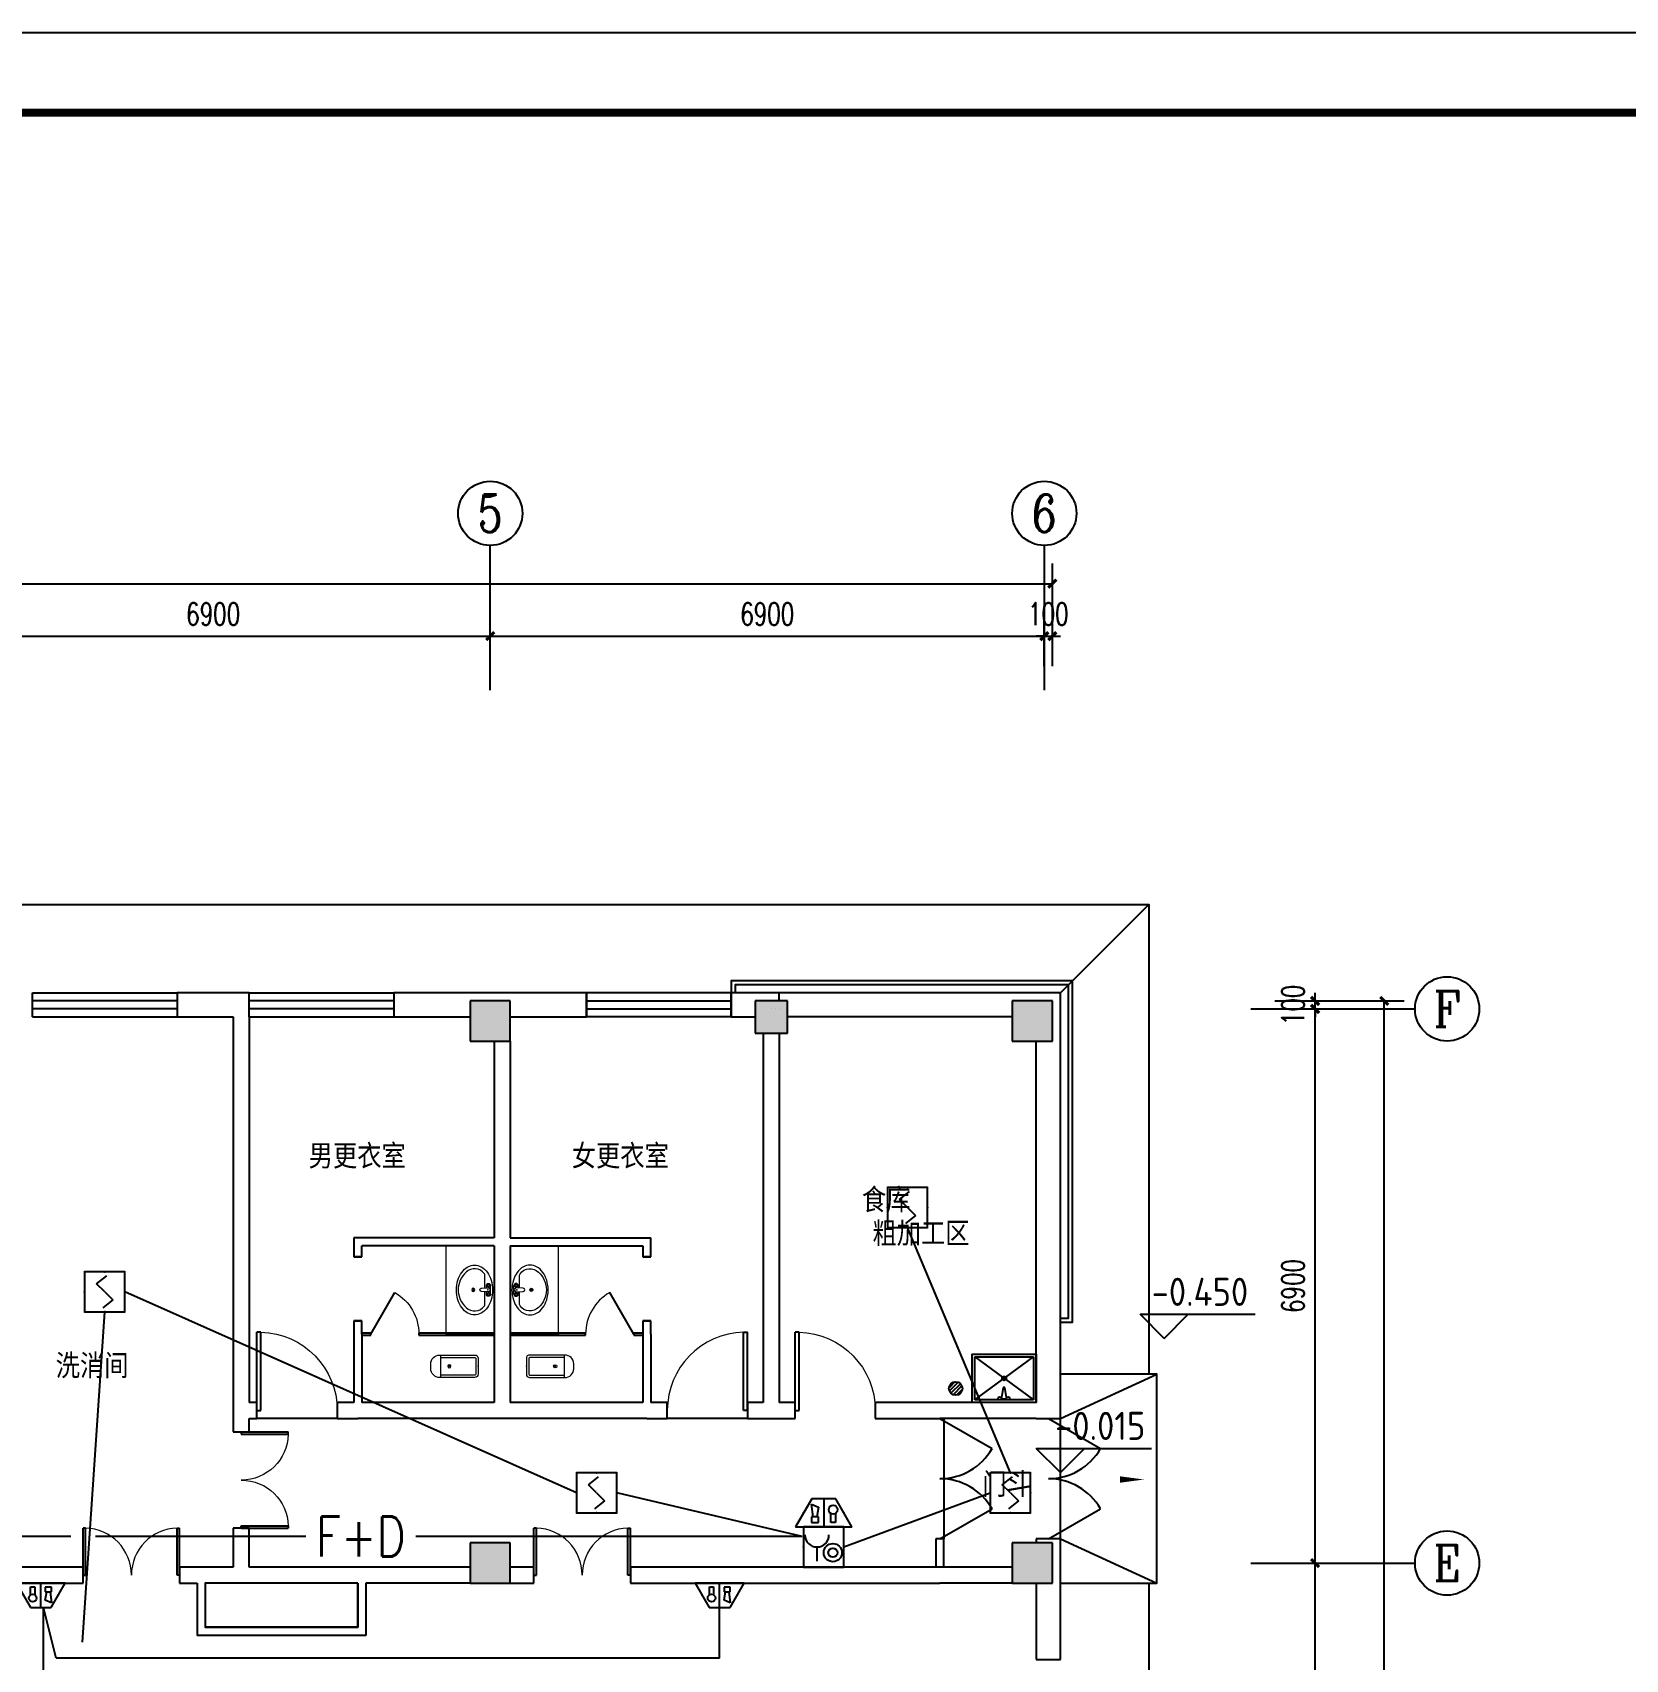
# Model space of a CAD drawing. Extents: x 2350667 to 3185789, y 309667 to 706270.
# Drawn here: x 2491272 to 2511109, y 478256 to 498514 of the extents above; entities that cross this region are included whole.
import ezdxf
from ezdxf.enums import TextEntityAlignment as Align

# ---------------------------------------------------------------- set-up
doc = ezdxf.new("R2010")
doc.units = 0
doc.header["$LTSCALE"] = 1000
doc.linetypes.add('DASH', pattern=[0.35, 0.25, -0.1])
for name, color, linetype in [('0-底图', 7, 'Continuous'), ('A-ANNO-DIMS', 3, 'Continuous'), ('A-ANNO-IDEN', 3, 'Continuous'), ('A-ANNO-IDEN-LEVL', 3, 'Continuous'), ('A-ANNO-TXT', 7, 'Continuous'), ('AXIS', 3, 'Continuous'), ('AXIS_TEXT', 7, 'Continuous'), ('BTTK', 7, 'Continuous'), ('COLUMN', 255, 'Continuous'), ('DIM-消防', 3, 'Continuous'), ('DOOR_FIRE', 4, 'Continuous'), ('E2-楼梯、坡道', 52, 'Continuous'), ('EQUIP-消防', 3, 'Continuous'), ('LATRINE', 8, 'Continuous'), ('P-FLDR', 7, 'Continuous'), ('PUB_DIM', 3, 'Continuous'), ('PUB_HATCH', 8, 'Continuous'), ('PUB_TEXT', 7, 'Continuous'), ('PUB_TITLE', 4, 'Continuous'), ('WALL', 2, 'Continuous'), ('WALL-MOVE', 6, 'Continuous'), ('WINDOW', 4, 'Continuous'), ('WIRE-消防', 1, 'Continuous'), ('洁具', 213, 'Continuous')]:
    doc.layers.add(name, color=color, linetype=linetype)
doc.layers.add('LVTRY', color=8, linetype='Continuous', lineweight=9)
doc.styles.add('_TCH_AXIS', font='COMPLEX', dxfattribs={"bigfont": 'GBCBIG'})
doc.styles.add('_TEL_DIM', font='SIMPLEX', dxfattribs={"width": 0.8, "height": 3.5, "bigfont": 'HZTXT'})
doc.styles.add('A_DIM_T3', font='SIMPLEX', dxfattribs={"width": 0.7, "bigfont": 'HZ'})
doc.styles.add('COMPLEX', font='COMPLEX')
doc.styles.add('HZ(TK)', font='geniso.shx', dxfattribs={"width": 0.9, "bigfont": 'hztxt.shx'})
doc.styles.get("Standard").update_dxf_attribs({"font": 'geniso.shx', "bigfont": 'hztxt.shx'})
doc.dimstyles.new('_TCH_ARCH&&100', dxfattribs={"dimtxt": 280, "dimasz": 100, "dimexe": 250, "dimexo": 300, "dimgap": 135, "dimtad": 1, "dimdec": 0, "dimzin": 0, "dimdsep": 46, "dimtxsty": 'A_DIM_T3', "dimblk": 'ARCHTICK', "dimcen": 0.09, "dimclrt": 7, "dimazin": 2, "dimtfac": 1, "dimtdec": 0, "dimtix": 1, "dimtmove": 2, "dimatfit": 3, "dimfxl": 150, "dimtolj": 1, "dimtzin": 0, "dimarcsym": 0})

# ---------------------------------------------------------------- blocks, each defined once
blk = doc.blocks.new('vhtemplate_2020年新竖式图框_A1')
at = {"layer": 'PUB_TITLE', "color": 7}
blk.add_lwpolyline([(0, 594), (841, 594), (841, 0), (0, 0)], close=True, dxfattribs=at)
at = {"layer": 'PUB_TITLE', "const_width": 1}
blk.add_lwpolyline([(25, 10), (831, 10), (831, 584), (25, 584)], close=True, dxfattribs=at)
at = {"layer": 'BTTK', "color": 4, "style": 'HZ(TK)', "width": 0.9}
for tag, p in [('合作单位', (796, 511.5)), ('建设单位', (796, 209.5)), ('工程名称', (796, 176.5)), ('子项名称', (806, 160)), ('图纸名称', (796, 141))]:
    blk.add_attdef(tag, text='', height=3.5, dxfattribs=at).set_placement(p, align=Align.MIDDLE_CENTER)
for tag, p in [('注册证书号', (808.5, 309.01)), ('注册印章号', (808.5, 301.01)), ('设计号', (806, 193)), ('图别', (789.75, 34)), ('图号', (822.25, 34)), ('版本号', (789.75, 26)), ('日期', (822.25, 26))]:
    blk.add_attdef(tag, text='', height=3.5, dxfattribs=at).set_placement(p, align=Align.MIDDLE)
blk = doc.blocks.new('$Equip$00002649')
for p, q in [((-0.5, 0.5), (-0.5, -0.5)), ((0.5, 0.5), (-0.5, 0.5)), ((0.5, -0.5), (0.5, 0.5)), ((-0.2, 0.2), (0.05, 0.4)), ((0, 0), (-0.2, 0.2)), ((0, 0), (0.2, -0.2)), ((0.2, -0.2), (-0.05, -0.4)), ((-0.5, -0.5), (0.5, -0.5))]:
    blk.add_line(p, q)
at = {"const_width": 0.04}
blk.add_lwpolyline([(-0.5, 0.5), (0.5, 0.5), (0.5, -0.5), (-0.5, -0.5), (-0.5, 0.5), (0.5, 0.5)], dxfattribs=at)
for p in [(0, 0.5), (-0.5, 0), (0.5, 0), (0, -0.5)]:
    blk.add_point(p)
at = {"color": 7, "flags": 1}
for tag, height, p in [('A', 0.00002, (0, 0)), ('B', 0.4, (0.762, -0.208))]:
    blk.add_attdef(tag, text='', height=height, dxfattribs=at).set_placement(p, align=Align.MIDDLE_CENTER)
blk = doc.blocks.new('$equip$00002655')
for p, q in [((-0.5, 1), (-0.5, 0)), ((0.5, 1), (-0.5, 1)), ((0.5, 0), (0.5, 1)), ((-0.169, 0.5), (-0.169, 0.15)), ((-0.5, 0), (0.5, 0))]:
    blk.add_line(p, q)
at = {"const_width": 0.02}
blk.add_lwpolyline([(-0.5, 1), (0.5, 1), (0.5, 0), (-0.5, 0), (-0.5, 1), (0.5, 1)], dxfattribs=at)
for radius in [0.226, 0.113]:
    blk.add_circle((0.227, 0.36), radius)
blk.add_arc((-0.169, 0.8), 0.3, 180, 0)
for p in [(0, 1), (-0.5, 0.5), (0.5, 0.5), (0, 0)]:
    blk.add_point(p)
at = {"color": 7, "flags": 1}
for tag, height, p in [('B', 0.4, (0.762, 0.292)), ('A', 0.00002, (0, 0))]:
    blk.add_attdef(tag, text='', height=height, dxfattribs=at).set_placement(p, align=Align.MIDDLE_CENTER)
blk = doc.blocks.new('$equip$00002679')
for p, q in [((-0.3, 0.699), (-0.703, 0)), ((-0.264, 0.249), (-0.304, 0.569)), ((-0.304, 0.569), (-0.128, 0.489)), ((0.3, 0.699), (-0.3, 0.699)), ((0.3, 0.699), (-0.3, 0.699)), ((-0.128, 0.489), (-0.168, 0.249)), ((0, 0.699), (0, 0)), ((0.703, 0), (0.3, 0.699)), ((-0.703, 0), (0.703, 0)), ((-0.304, 0.249), (-0.304, 0.113)), ((-0.128, 0.249), (-0.304, 0.249)), ((-0.304, 0.113), (-0.128, 0.113)), ((-0.128, 0.113), (-0.128, 0.249)), ((0.174, 0.11), (0.174, 0.338)), ((0.294, 0.11), (0.174, 0.11)), ((0.294, 0.338), (0.294, 0.11))]:
    blk.add_line(p, q)
at = {"const_width": 0.02}
for points in [[(-0.299, 0.699), (0.301, 0.699), (0.703, 0), (-0.702, 0), (-0.299, 0.699), (0.301, 0.699)], [(-0.3, 0.699), (0.3, 0.699), (0.703, 0), (-0.703, 0), (-0.3, 0.699), (0.3, 0.699)]]:
    blk.add_lwpolyline(points, dxfattribs=at)
blk.add_circle((0.234, 0.43), 0.111)
for p in [(0, 0.699), (-0.501, 0.349), (0, 0), (0.502, 0.349)]:
    blk.add_point(p)
at = {"color": 7, "flags": 1}
for tag, height, p in [('B', 0.4, (0.961, 0.299)), ('A', 0.00002, (0, 0))]:
    blk.add_attdef(tag, text='', height=height, dxfattribs=at).set_placement(p, align=Align.MIDDLE_CENTER)
blk = doc.blocks.new('_ArchTick')
at = {"color": 0, "linetype": 'ByBlock', "const_width": 0.4}
blk.add_lwpolyline([(-0.5, -0.5), (0.5, 0.5)], dxfattribs=at)
blk = doc.blocks.new('*D753')
at = {"layer": 'A-ANNO-DIMS', "color": 0, "lineweight": -2, "transparency": 16777216}
for p, q in [((2165644, 14067), (2165644, 14690)), ((2172544, 14067), (2172544, 14690)), ((2165644, 14440), (2172544, 14440))]:
    blk.add_line(p, q, dxfattribs=at)
at = {"layer": 'Defpoints', "color": 0, "transparency": 16777216}
for p in [(2172544, 14440), (2165644, 13767), (2172544, 13767)]:
    blk.add_point(p, dxfattribs=at)
at = {"layer": 'A-ANNO-DIMS', "color": 0, "lineweight": -2, "transparency": 16777216, "xscale": 100, "yscale": 100, "zscale": 100, "rotation": 180}
blk.add_blockref('_ArchTick', (2165644, 14440), dxfattribs=at)
at = {"layer": 'A-ANNO-DIMS', "color": 0, "lineweight": -2, "transparency": 16777216, "xscale": 100, "yscale": 100, "zscale": 100}
blk.add_blockref('_ArchTick', (2172544, 14440), dxfattribs=at)
at = {"layer": 'A-ANNO-DIMS', "color": 7, "transparency": 16777216, "insert": (2169094, 14715), "char_height": 280, "attachment_point": 5, "style": 'A_DIM_T3'}
blk.add_mtext('\\A1;6900', dxfattribs=at)
blk = doc.blocks.new('*D754')
at = {"layer": 'A-ANNO-DIMS', "color": 0, "lineweight": -2, "transparency": 16777216}
for p, q in [((2172544, 14067), (2172544, 14690)), ((2179444, 14067), (2179444, 14690)), ((2172544, 14440), (2179444, 14440))]:
    blk.add_line(p, q, dxfattribs=at)
at = {"layer": 'Defpoints', "color": 0, "transparency": 16777216}
for p in [(2179444, 14440), (2172544, 13767), (2179444, 13767)]:
    blk.add_point(p, dxfattribs=at)
at = {"layer": 'A-ANNO-DIMS', "color": 0, "lineweight": -2, "transparency": 16777216, "xscale": 100, "yscale": 100, "zscale": 100, "rotation": 180}
blk.add_blockref('_ArchTick', (2172544, 14440), dxfattribs=at)
at = {"layer": 'A-ANNO-DIMS', "color": 0, "lineweight": -2, "transparency": 16777216, "xscale": 100, "yscale": 100, "zscale": 100}
blk.add_blockref('_ArchTick', (2179444, 14440), dxfattribs=at)
at = {"layer": 'A-ANNO-DIMS', "color": 7, "transparency": 16777216, "insert": (2175994, 14715), "char_height": 280, "attachment_point": 5, "style": 'A_DIM_T3'}
blk.add_mtext('\\A1;6900', dxfattribs=at)
blk = doc.blocks.new('*D755')
at = {"layer": 'A-ANNO-DIMS', "color": 0, "lineweight": -2, "transparency": 16777216}
for p, q in [((2179444, 14067), (2179444, 14690)), ((2179544, 14067), (2179544, 14690)), ((2179444, 14440), (2179344, 14440)), ((2179444, 14440), (2179544, 14440)), ((2179544, 14440), (2179644, 14440))]:
    blk.add_line(p, q, dxfattribs=at)
at = {"layer": 'Defpoints', "color": 0, "transparency": 16777216}
for p in [(2179544, 14440), (2179444, 13767), (2179544, 13767)]:
    blk.add_point(p, dxfattribs=at)
at = {"layer": 'A-ANNO-DIMS', "color": 0, "lineweight": -2, "transparency": 16777216, "xscale": 100, "yscale": 100, "zscale": 100}
blk.add_blockref('_ArchTick', (2179444, 14440), dxfattribs=at)
at = {"layer": 'A-ANNO-DIMS', "color": 0, "lineweight": -2, "transparency": 16777216, "xscale": 100, "yscale": 100, "zscale": 100, "rotation": 180}
blk.add_blockref('_ArchTick', (2179544, 14440), dxfattribs=at)
at = {"layer": 'A-ANNO-DIMS', "color": 7, "transparency": 16777216, "insert": (2179494, 14715), "char_height": 280, "attachment_point": 5, "style": 'A_DIM_T3'}
blk.add_mtext('\\A1;100', dxfattribs=at)
blk = doc.blocks.new('*D760')
at = {"layer": 'A-ANNO-DIMS', "color": 0, "lineweight": -2, "transparency": 16777216}
for p, q in [((2182316, 2898), (2183066, 2898)), ((2182816, -4002), (2182816, 2898)), ((2182316, -4002), (2183066, -4002))]:
    blk.add_line(p, q, dxfattribs=at)
at = {"layer": 'Defpoints', "color": 0, "transparency": 16777216}
for p in [(2182016, 2898), (2182816, 2898), (2182016, -4002)]:
    blk.add_point(p, dxfattribs=at)
at = {"layer": 'A-ANNO-DIMS', "color": 0, "lineweight": -2, "transparency": 16777216, "xscale": 100, "yscale": 100, "zscale": 100}
for p, rotation in [((2182816, 2898), 90), ((2182816, -4002), 270)]:
    blk.add_blockref('_ArchTick', p, dxfattribs=dict(at, rotation=rotation))
at = {"layer": 'A-ANNO-DIMS', "color": 7, "transparency": 16777216, "insert": (2182541, -552), "char_height": 280, "attachment_point": 5, "rotation": 90, "style": 'A_DIM_T3'}
blk.add_mtext('\\A1;6900', dxfattribs=at)
blk = doc.blocks.new('*D761')
at = {"layer": 'A-ANNO-DIMS', "color": 0, "lineweight": -2, "transparency": 16777216}
for p, q in [((2182316, 9798), (2183066, 9798)), ((2182816, 2898), (2182816, 9798)), ((2182316, 2898), (2183066, 2898))]:
    blk.add_line(p, q, dxfattribs=at)
at = {"layer": 'Defpoints', "color": 0, "transparency": 16777216}
for p in [(2182016, 9798), (2182816, 9798), (2182016, 2898)]:
    blk.add_point(p, dxfattribs=at)
at = {"layer": 'A-ANNO-DIMS', "color": 0, "lineweight": -2, "transparency": 16777216, "xscale": 100, "yscale": 100, "zscale": 100}
for p, rotation in [((2182816, 9798), 90), ((2182816, 2898), 270)]:
    blk.add_blockref('_ArchTick', p, dxfattribs=dict(at, rotation=rotation))
at = {"layer": 'A-ANNO-DIMS', "color": 7, "transparency": 16777216, "insert": (2182541, 6348), "char_height": 280, "attachment_point": 5, "rotation": 90, "style": 'A_DIM_T3'}
blk.add_mtext('\\A1;6900', dxfattribs=at)
blk = doc.blocks.new('*D762')
at = {"layer": 'A-ANNO-DIMS', "color": 0, "lineweight": -2, "transparency": 16777216}
for p, q in [((2182816, 9898), (2182816, 9998)), ((2182316, 9898), (2183066, 9898)), ((2182316, 9798), (2183066, 9798)), ((2182816, 9798), (2182816, 9898)), ((2182816, 9798), (2182816, 9698))]:
    blk.add_line(p, q, dxfattribs=at)
at = {"layer": 'Defpoints', "color": 0, "transparency": 16777216}
for p in [(2182016, 9898), (2182016, 9798), (2182816, 9898)]:
    blk.add_point(p, dxfattribs=at)
at = {"layer": 'A-ANNO-DIMS', "color": 0, "lineweight": -2, "transparency": 16777216, "xscale": 100, "yscale": 100, "zscale": 100}
for p, rotation in [((2182816, 9898), 270), ((2182816, 9798), 90)]:
    blk.add_blockref('_ArchTick', p, dxfattribs=dict(at, rotation=rotation))
at = {"layer": 'A-ANNO-DIMS', "color": 7, "transparency": 16777216, "insert": (2182541, 9848), "char_height": 280, "attachment_point": 5, "rotation": 90, "style": 'A_DIM_T3'}
blk.add_mtext('\\A1;100', dxfattribs=at)
blk = doc.blocks.new('*D763')
at = {"layer": 'Defpoints', "color": 0, "transparency": 16777216}
for p in [(2182016, 9898), (2183677, 9898), (2182016, -25102)]:
    blk.add_point(p, dxfattribs=at)
at = {"layer": 'PUB_DIM', "color": 0, "lineweight": -2, "transparency": 16777216}
for p, q in [((2182316, 9898), (2183927, 9898)), ((2183677, -25102), (2183677, 9898)), ((2182316, -25102), (2183927, -25102))]:
    blk.add_line(p, q, dxfattribs=at)
at = {"layer": 'PUB_DIM', "color": 0, "lineweight": -2, "transparency": 16777216, "xscale": 100, "yscale": 100, "zscale": 100}
for p, rotation in [((2183677, 9898), 90), ((2183677, -25102), 270)]:
    blk.add_blockref('_ArchTick', p, dxfattribs=dict(at, rotation=rotation))
at = {"layer": 'PUB_DIM', "color": 7, "transparency": 16777216, "insert": (2183402, -7602), "char_height": 280, "attachment_point": 5, "rotation": 90, "style": 'A_DIM_T3'}
blk.add_mtext('\\A1;35000', dxfattribs=at)
blk = doc.blocks.new('*D765')
at = {"layer": 'Defpoints', "color": 0, "transparency": 16777216}
for p in [(2179544, 15093), (2142744, 13767), (2179544, 13767)]:
    blk.add_point(p, dxfattribs=at)
at = {"layer": 'PUB_DIM', "color": 0, "lineweight": -2, "transparency": 16777216}
for p, q in [((2142744, 14067), (2142744, 15343)), ((2179544, 14067), (2179544, 15343)), ((2142744, 15093), (2179544, 15093))]:
    blk.add_line(p, q, dxfattribs=at)
at = {"layer": 'PUB_DIM', "color": 0, "lineweight": -2, "transparency": 16777216, "xscale": 100, "yscale": 100, "zscale": 100, "rotation": 180}
blk.add_blockref('_ArchTick', (2142744, 15093), dxfattribs=at)
at = {"layer": 'PUB_DIM', "color": 0, "lineweight": -2, "transparency": 16777216, "xscale": 100, "yscale": 100, "zscale": 100}
blk.add_blockref('_ArchTick', (2179544, 15093), dxfattribs=at)
at = {"layer": 'PUB_DIM', "color": 7, "transparency": 16777216, "insert": (2161144, 15368), "char_height": 280, "attachment_point": 5, "style": 'A_DIM_T3'}
blk.add_mtext('\\A1;36800', dxfattribs=at)
blk = doc.blocks.new('$DorLib2D$00000231')
at = {"color": 0}
for p, q in [((-0.5, 0), (-0.25, 0.433)), ((0.5, 0), (0.25, 0.433))]:
    blk.add_line(p, q, dxfattribs=at)
for centre, start, end in [((-0.5, 0), 0, 60), ((0.5, 0), 120, 180)]:
    blk.add_arc(centre, 0.5, start, end, dxfattribs=at)
blk = doc.blocks.new('$DorLib2D$00000001')
for p, q in [((0.45, 0.975), (0.5, 0.975)), ((0.45, 0), (0.45, 0.975)), ((0.5, 0), (0.5, 0.975)), ((0.5, 0), (0.45, 0))]:
    blk.add_line(p, q)
at = {"lineweight": 13}
blk.add_arc((0.475, 0), 0.975, 91.4693, 180, dxfattribs=at)
blk = doc.blocks.new('$DorLib2D$00000002')
for p, q in [((-0.5, 0), (-0.5, 0.4875)), ((-0.475, 0.4875), (-0.5, 0.4875)), ((-0.475, 0), (-0.475, 0.4875)), ((0.475, 0), (0.475, 0.4875)), ((0.475, 0.4875), (0.5, 0.4875)), ((0.5, 0), (0.5, 0.4875)), ((-0.5, 0), (-0.475, 0)), ((0.5, 0), (0.475, 0))]:
    blk.add_line(p, q)
at = {"lineweight": 13}
for centre, start, end in [((-0.4875, 0), 0, 88.53072), ((0.4875, 0), 91.46928, 180)]:
    blk.add_arc(centre, 0.4875, start, end, dxfattribs=at)
blk = doc.blocks.new('$lvtry$00000196')
at = {"color": 0}
for points in [[(219, -385, 0.106486), (289, -308, 0.130324), (310, -225, 0.130324), (289, -143, 0.106486), (219, -66, 0.084172), (123, -18, 0.073176), (0, 0, 0.073176), (-123, -18, 0.084172), (-219, -66, 0.106486), (-289, -143, 0.130324), (-310, -225, 0.130324), (-289, -308, 0.106486), (-219, -385, 0.084172), (-123, -433, 0.073176), (0, -451, 0.073176), (123, -433, 0.084172)], [(-22, -44), (-17, -142, 1), (21, -142), (26, -44, 0.493794)]]:
    blk.add_lwpolyline(points, format="xyb", close=True, dxfattribs=at)
for points in [[(-218, -329, -0.467303), (-199, -103, -0.154885), (-179, -96), (-17, -96, -0.154885)], [(21, -96), (183, -96, -0.154885), (203, -103, -0.467303), (222, -329, -0.210278), (2, -430, -0.210278), (-218, -329, -0.467303)]]:
    blk.add_lwpolyline(points, format="xyb", dxfattribs=at)
for points in [[(-52, -25), (56, -25)], [(-52, -78), (-20, -78)], [(24, -78), (56, -78)]]:
    blk.add_lwpolyline(points, dxfattribs=at)
for centre, radius in [((-52, -52), 19.4), ((-52, -52), 12.6), ((56, -52), 19.4), ((56, -52), 12.6), ((2, -241), 19.7), ((2, -241), 14.7)]:
    blk.add_circle(centre, radius, dxfattribs=at)
for centre, start, end in [((-52, -52), 90, 270), ((56, -52), 270, 90)]:
    blk.add_arc(centre, 26.5, start, end, dxfattribs=at)
for p in [(2, -62), (2, -241)]:
    blk.add_point(p, dxfattribs=at)
blk = doc.blocks.new('$TCHSYS$APDOOR2D')
blk.add_line((0.5, 0), (0, 0.866))
at = {"lineweight": 13}
blk.add_arc((0.5, 0), 1, 120, 180, dxfattribs=at)
blk = doc.blocks.new('$lvtry$00000201')
at = {"color": 0}
for p, q in [((100, -30, 0), (-100, -30, 0)), ((110, -470, 0), (110, -40, 0)), ((140, -470, 0), (-140, -470, 0))]:
    blk.add_line(p, q, dxfattribs=at)
at = {"color": 0, "elevation": 0}
blk.add_lwpolyline([(140, -40, 0.414214), (100, 0), (-100, 0, 0.414214), (-140, -40), (-140, -480, 0.414214), (-30, -590), (30, -590, 0.414214), (140, -480)], format="xyb", close=True, dxfattribs=at)
blk.add_lwpolyline([(-110, -40), (-110, -470)], dxfattribs=at)
at = {"color": 0}
blk.add_circle((0, -359, 0), 20, dxfattribs=at)
for centre, start, end in [((-100, -40, 0), 90, 180), ((100, -40, 0), 0, 90)]:
    blk.add_arc(centre, 10, start, end, dxfattribs=at)
for p in [(0, 0, 0), (0, -359, 0)]:
    blk.add_point(p, dxfattribs=at)
blk = doc.blocks.new('$WINLIB2D$00000001')
at = {"color": 0}
for points in [[(-0.5, 0.5), (-0.5, -0.5)], [(-0.5, 0.5), (0.5, 0.5)], [(0.5, -0.5), (0.5, 0.5)], [(0.5, 0.167), (-0.5, 0.167)], [(0.5, -0.167), (-0.5, -0.167)], [(-0.5, -0.5), (0.5, -0.5)]]:
    blk.add_lwpolyline(points, dxfattribs=at)
blk = doc.blocks.new('_AXISO')
blk.add_circle((0, 0), 0.5)
at = {"layer": 'AXIS_TEXT', "style": 'COMPLEX', "width": 1.041667}
blk.add_attdef('A', text='', height=0.56, dxfattribs=at).set_placement((-0.25, -0.28), (0.25, -0.28), align=Align.FIT)
blk = doc.blocks.new('$plan$00002809')
at = {"layer": '洁具'}
for p, q in [((33, -33), (380, -285)), ((33, -567), (33, -33)), ((33, -33), (767, -33)), ((420, -285), (767, -33)), ((767, -33), (767, -567)), ((33, -567), (380, -315)), ((383, -300), (417, -300)), ((400, -317), (400, -283)), ((420, -315), (767, -567)), ((767, -567), (33, -567))]:
    blk.add_line(p, q, dxfattribs=at)
blk.add_lwpolyline([(0, -600), (0, 0), (800, 0), (800, -600)], close=True, dxfattribs=at)
for radius in [25, 16.7]:
    blk.add_circle((400, -300), radius, dxfattribs=at)
blk = doc.blocks.new('$TwtSys$00000141')
for p, q in [((-94, 8), (-10, 92)), ((-94, 8), (-10, 92)), ((-87, -35), (35, 87)), ((-87, -35), (35, 87)), ((-66, -66), (66, 66)), ((-66, -66), (66, 66)), ((-32, -87), (88, 33)), ((-32, -87), (88, 33)), ((11, -92), (92, -11)), ((11, -92), (92, -11))]:
    blk.add_line(p, q)
blk.add_circle((0, 0), 94)
blk.add_circle((0, 0), 94)
blk = doc.blocks.new('cghch')
at = {"layer": 'PUB_HATCH'}
for points in [[(2172794.1, 9398), (2172794.1, 9898), (2172294.1, 9898), (2172294.1, 9398)], [(2176244.1, 9498), (2176244.1, 9898), (2175844.1, 9898), (2175844.1, 9498)], [(2179544.1, 9398), (2179544.1, 9898), (2179044.1, 9898), (2179044.1, 9398)], [(2172794.1, 2648), (2172794.1, 3148), (2172294.1, 3148), (2172294.1, 2648)], [(2179544.1, 2648), (2179544.1, 3148), (2179044.1, 3148), (2179044.1, 2648)]]:
    blk.add_hatch(color=256, dxfattribs=at).paths.add_polyline_path(points)
blk.add_line((2179644.1, 9998), (2180744.1, 11098))
for points in [[(2162457.1, 11098), (2180744.1, 11098), (2180744.1, 5248)], [(2179644.1, 5898.3), (2179794.1, 5898.3), (2179794.1, 10148), (2179644.1, 10148), (2175544.4, 10148), (2175544.4, 9998)], [(2179644.1, 5948.3), (2179744.1, 5948.3), (2179744.1, 10098), (2179644.1, 10098), (2175594.4, 10098), (2175594.4, 9998)], [(2179644.1, 4698), (2180844.1, 5248)], [(2179644.1, 3198), (2180844.1, 2648)], [(2180744.1, 2648), (2180744.1, -26302)]]:
    blk.add_lwpolyline(points)
blk.add_lwpolyline([(2170894.2, 2648), (2168994.1, 2648), (2168994.1, 2098), (2170894.2, 2098)], close=True)
at = {"layer": 'A-ANNO-IDEN'}
blk.add_lwpolyline([(2179930.5, 3938.4, 0, 0, 0), (2180685.5, 3938.4, 0, 80, 0), (2180385.5, 3938.4, 0, 0, 0)], format="xyseb", dxfattribs=at)
at = {"layer": 'A-ANNO-IDEN-LEVL'}
for p, q in [((2180936.7, 5695.4), (2180636.7, 5995.4)), ((2180636.7, 5995.4), (2182070.7, 5995.4)), ((2180936.7, 5695.4), (2181236.7, 5995.4)), ((2179644.1, 4026.1), (2179344.1, 4326.1)), ((2179344.1, 4326.1), (2180778, 4326.1)), ((2179644.1, 4026.1), (2179944.1, 4326.1))]:
    blk.add_line(p, q, dxfattribs=at)
at = {"layer": 'AXIS'}
for p, q in [((2172544.1, 13766.6), (2172544.1, 15568.6)), ((2179444.1, 13766.6), (2179444.1, 15568.6)), ((2182015.7, 9798), (2184060, 9798)), ((2182015.7, 2898), (2184060, 2898))]:
    blk.add_line(p, q, dxfattribs=at)
at = {"layer": 'COLUMN'}
for p, q in [((2172794.1, 9898), (2172294.1, 9898)), ((2172294.1, 9898), (2172294.1, 9398)), ((2172794.1, 9398), (2172794.1, 9898)), ((2176244.1, 9898), (2175844.1, 9898)), ((2175844.1, 9898), (2175844.1, 9498)), ((2176244.1, 9498), (2176244.1, 9898)), ((2179544.1, 9898), (2179044.1, 9898)), ((2179044.1, 9898), (2179044.1, 9398)), ((2179544.1, 9398), (2179544.1, 9898)), ((2172294.1, 9398), (2172794.1, 9398)), ((2175844.1, 9498), (2176244.1, 9498)), ((2179044.1, 9398), (2179544.1, 9398)), ((2172794.1, 3148), (2172294.1, 3148)), ((2172294.1, 3148), (2172294.1, 2648)), ((2172794.1, 2648), (2172794.1, 3148)), ((2179544.1, 3148), (2179044.1, 3148)), ((2179044.1, 3148), (2179044.1, 2648)), ((2179544.1, 2648), (2179544.1, 3148)), ((2172294.1, 2648), (2172794.1, 2648)), ((2179044.1, 2648), (2179544.1, 2648))]:
    blk.add_line(p, q, dxfattribs=at)
at = {"layer": 'E2-楼梯、坡道'}
blk.add_lwpolyline([(2179644.1, 2648), (2180844.1, 2648), (2180844.1, 5248), (2179644.1, 5248)], dxfattribs=at)
at = {"layer": 'LATRINE'}
for p, q in [((2171056.2, 5760.5), (2170944.1, 5760.5)), ((2170944.1, 5735.5), (2171056.2, 5735.5)), ((2171056.2, 5735.5), (2171056.2, 5760.5)), ((2172594.1, 5760.5), (2171656.2, 5760.5)), ((2171656.2, 5760.5), (2171656.2, 5735.5)), ((2171656.2, 5735.5), (2172594.1, 5735.5)), ((2172594.1, 5735.5), (2172594.1, 5760.5)), ((2173731.9, 5760.5), (2172794.1, 5760.5)), ((2172794.1, 5760.5), (2172794.1, 5735.5)), ((2172794.1, 5735.5), (2173731.9, 5735.5)), ((2173731.9, 5735.5), (2173731.9, 5760.5)), ((2174444.1, 5760.5), (2174331.9, 5760.5)), ((2174331.9, 5760.5), (2174331.9, 5735.5)), ((2174331.9, 5735.5), (2174444.1, 5735.5))]:
    blk.add_line(p, q, dxfattribs=at)
at = {"layer": 'LVTRY'}
for points in [[(2172594.1, 6848), (2172594.1, 5748), (2171994.1, 5748), (2171994.1, 6848)], [(2172794.1, 6848), (2172794.1, 5748), (2173394.1, 5748), (2173394.1, 6848)]]:
    blk.add_lwpolyline(points, close=True, dxfattribs=at)
at = {"layer": 'WALL'}
for p, q in [((2169444.1, 9998), (2168644.1, 9998)), ((2168644.1, 9998), (2168644.1, 9698)), ((2169544.1, 9998), (2169444.1, 9998)), ((2169544.1, 9698), (2169544.1, 9998)), ((2172544.1, 9998), (2171344.1, 9998)), ((2171344.1, 9998), (2171344.1, 9698)), ((2173744.1, 9998), (2172544.1, 9998)), ((2173744.1, 9698), (2173744.1, 9998)), ((2176044.1, 9998), (2175544.1, 9998)), ((2175544.1, 9998), (2175544.1, 9698)), ((2176144.1, 9998), (2176044.1, 9998)), ((2176144.1, 9898), (2176144.1, 9998)), ((2179644.1, 9998), (2176144.1, 9998)), ((2179644.1, 4798), (2179644.1, 9998)), ((2176044.1, 9798), (2176044.1, 9798)), ((2176094.1, 9798), (2176094.1, 9798)), ((2176144.1, 9798), (2176144.1, 9798)), ((2168644.1, 9698), (2169344.1, 9698)), ((2169344.1, 9698), (2169344.1, 4798)), ((2169544.1, 9698), (2169544.1, 4898)), ((2171344.1, 9698), (2172294.1, 9698)), ((2172794.1, 9698), (2173744.1, 9698)), ((2175544.1, 9698), (2175844.1, 9698)), ((2179044.1, 9698), (2176244.1, 9698)), ((2172594.1, 9398), (2172594.1, 6948)), ((2172794.1, 9398), (2172794.1, 6948)), ((2175944.1, 9498), (2175944.1, 4898)), ((2176144.1, 9498), (2176144.1, 4898)), ((2179344.1, 4898), (2179344.1, 9398)), ((2170844.1, 6948), (2170844.1, 6712.7)), ((2172594.1, 6948), (2170844.1, 6948)), ((2172794.1, 6948), (2174544.1, 6948)), ((2174544.1, 6712.7), (2174544.1, 6948)), ((2170844.1, 6712.7), (2170944.1, 6712.7)), ((2170944.1, 6712.7), (2170944.1, 6848)), ((2172594.1, 6848), (2170944.1, 6848)), ((2172594.1, 6848), (2172594.1, 4898)), ((2172794.1, 6848), (2172794.1, 4898)), ((2172794.1, 6848), (2174444.1, 6848)), ((2174444.1, 6848), (2174444.1, 6712.7)), ((2174444.1, 6712.7), (2174544.1, 6712.7)), ((2170944.1, 5912.7), (2170844.1, 5912.7)), ((2170844.1, 5912.7), (2170844.1, 5748)), ((2170944.1, 5748), (2170944.1, 5912.7)), ((2174544.1, 5912.7), (2174444.1, 5912.7)), ((2174444.1, 5912.7), (2174444.1, 5748)), ((2174544.1, 5748), (2174544.1, 5912.7)), ((2170844.1, 5748), (2170844.1, 4898)), ((2170944.1, 5748), (2170944.1, 4898)), ((2174444.1, 5748), (2174444.1, 4898)), ((2174544.1, 5748), (2174544.1, 4898)), ((2169639.3, 4898), (2169544.1, 4898)), ((2169639.3, 4698), (2169639.3, 4898)), ((2170844.1, 4898), (2170639.3, 4898)), ((2170639.3, 4898), (2170639.3, 4698)), ((2172594.1, 4898), (2170944.1, 4898)), ((2174444.1, 4898), (2172794.1, 4898)), ((2174748.8, 4898), (2174544.1, 4898)), ((2174748.8, 4698), (2174748.8, 4898)), ((2175944.1, 4898), (2175748.8, 4898)), ((2175748.8, 4898), (2175748.8, 4698)), ((2176339.3, 4898), (2176144.1, 4898)), ((2176339.3, 4698), (2176339.3, 4898)), ((2178144.1, 4898), (2177339.3, 4898)), ((2177339.3, 4898), (2177339.3, 4698)), ((2179344.1, 4898), (2178144.1, 4898)), ((2169344.1, 4798), (2169344.1, 4531)), ((2169544.1, 4698), (2169639.3, 4698)), ((2169544.1, 4531), (2169544.1, 4698)), ((2170639.3, 4698), (2170894.1, 4698)), ((2172694.1, 4698), (2170894.1, 4698)), ((2174494.1, 4698), (2172694.1, 4698)), ((2174494.1, 4698), (2174748.8, 4698)), ((2175748.8, 4698), (2176044.1, 4698)), ((2176044.1, 4698), (2176339.3, 4698)), ((2177339.3, 4698), (2178144.1, 4698)), ((2179344.1, 4698), (2178144.1, 4698)), ((2179344.1, 4698), (2179644.1, 4698)), ((2179644.1, 4698), (2179644.1, 4798)), ((2169344.1, 4531), (2169544.1, 4531)), ((2169544.1, 3331), (2169344.1, 3331)), ((2169344.1, 3331), (2169344.1, 2848)), ((2169544.1, 2848), (2169544.1, 3331)), ((2179644.1, 3198), (2179344.1, 3198)), ((2179344.1, 3198), (2179344.1, 3148)), ((2179644.1, 2898), (2179644.1, 3198)), ((2167475.8, 2848), (2165894.1, 2848)), ((2167475.8, 2648), (2167475.8, 2848)), ((2168944.1, 2848), (2168675.8, 2848)), ((2168675.8, 2848), (2168675.8, 2648)), ((2169344.1, 2848), (2168944.1, 2848)), ((2170944.2, 2848), (2169544.1, 2848)), ((2172294.1, 2848), (2170944.2, 2848)), ((2173088.9, 2848), (2172794.1, 2848)), ((2173088.9, 2648), (2173088.9, 2848)), ((2178144.1, 2848), (2174288.9, 2848)), ((2174288.9, 2848), (2174288.9, 2648)), ((2179044.1, 2848), (2178144.1, 2848)), ((2179644.1, 1698), (2179644.1, 2898)), ((2165894.1, 2648), (2167475.8, 2648)), ((2168675.8, 2648), (2168894.1, 2648)), ((2168894.1, 2648), (2168894.1, 1998)), ((2169444.1, 2648), (2168994.1, 2648)), ((2168994.1, 2648), (2168994.1, 2098)), ((2170894.2, 2648), (2169444.1, 2648)), ((2170894.2, 2648), (2170894.2, 2098)), ((2172294.1, 2648), (2170994.2, 2648)), ((2170994.2, 2648), (2170994.2, 1998)), ((2172794.1, 2648), (2173088.9, 2648)), ((2174288.9, 2648), (2178144.1, 2648)), ((2179044.1, 2648), (2178144.1, 2648)), ((2179344.1, 2648), (2179344.1, 1698)), ((2170894.2, 2098), (2168994.1, 2098)), ((2170994.2, 1998), (2168894.1, 1998)), ((2179344.1, 1698), (2179644.1, 1698))]:
    blk.add_line(p, q, dxfattribs=at)
at = {"layer": 'WALL-MOVE', "color": 7}
for p, q in [((2178094.1, 4698), (2178194.1, 4698)), ((2178194.1, 3198), (2178094.1, 3198)), ((2178094.1, 3198), (2178094.1, 2848)), ((2178194.1, 2848), (2178194.1, 3198))]:
    blk.add_line(p, q, dxfattribs=at)
at = {"layer": 'WINDOW', "linetype": 'DASH'}
for p, q in [((2170944.1, 6712.7), (2170844.1, 6712.7)), ((2174544.1, 6712.7), (2174444.1, 6712.7)), ((2170844.1, 5912.7), (2170944.1, 5912.7)), ((2174444.1, 5912.7), (2174544.1, 5912.7))]:
    blk.add_line(p, q, dxfattribs=at)
at = {"layer": 'WINDOW'}
for p, q in [((2170639.3, 4698), (2169639.3, 4698)), ((2175748.8, 4698), (2174748.8, 4698)), ((2178194.1, 4698), (2178194.1, 3198)), ((2179644.1, 3198), (2179644.1, 4698))]:
    blk.add_line(p, q, dxfattribs=at)
at = {"layer": '洁具', "color": 7}
for p, q in [((2178930, 5082.1), (2178909.1, 4959.3)), ((2178950.8, 5082.1), (2178930, 5082.1)), ((2178971.6, 4959.3), (2178950.8, 5082.1)), ((2178971.6, 4938.9), (2178909.1, 4938.9))]:
    blk.add_line(p, q, dxfattribs=at)
for centre in [(2178888.3, 4949.1), (2178992.5, 4949.1)]:
    blk.add_ellipse(centre, major_axis=(-20.8, 0), ratio=0.9817772, start_param=3.1415927, end_param=9.424778, dxfattribs=at)
at = {"layer": 'AXIS'}
ref = blk.add_blockref('_AXISO', (2172544.1, 15968.6), dxfattribs=dict(at, xscale=800, yscale=800, zscale=800))
ref.add_attrib('A', '5', dxfattribs={"layer": 'AXIS_TEXT', "height": 465.9, "style": '_TCH_AXIS'}).set_placement((2172388.7, 15735.7), (2172699.4, 15735.7), align=Align.FIT)
ref = blk.add_blockref('_AXISO', (2179444.1, 15968.6), dxfattribs=dict(at, xscale=800, yscale=800, zscale=800))
ref.add_attrib('A', '6', dxfattribs={"layer": 'AXIS_TEXT', "height": 465.9, "style": '_TCH_AXIS'}).set_placement((2179288.7, 15735.7), (2179599.4, 15735.7), align=Align.FIT)
ref = blk.add_blockref('_AXISO', (2184460, 9798), dxfattribs=dict(at, xscale=800, yscale=800, zscale=800))
ref.add_attrib('A', 'F', dxfattribs={"layer": 'AXIS_TEXT', "height": 445.4, "style": '_TCH_AXIS'}).set_placement((2184290.3, 9575.3), (2184629.7, 9575.3), align=Align.FIT)
ref = blk.add_blockref('_AXISO', (2184460, 2898), dxfattribs=dict(at, xscale=800, yscale=800, zscale=800))
ref.add_attrib('A', 'E', dxfattribs={"layer": 'AXIS_TEXT', "height": 445.4, "style": '_TCH_AXIS'}).set_placement((2184290.3, 2675.3), (2184629.7, 2675.3), align=Align.FIT)
at = {"layer": 'DOOR_FIRE', "xscale": -1200, "zscale": 200}
for p, yscale, rotation in [((2169444.1, 3931), 1200, 269.9999999999968), ((2168075.8, 2748), -1200, 180), ((2173688.9, 2748), -1200, 180)]:
    blk.add_blockref('$DorLib2D$00000002', p, dxfattribs=dict(at, yscale=yscale, rotation=rotation))
at = {"layer": 'LATRINE', "xscale": 600, "yscale": -600, "zscale": 25, "rotation": 180}
blk.add_blockref('$TCHSYS$APDOOR2D', (2171356.2, 5748), dxfattribs=at)
at = {"layer": 'LATRINE', "xscale": 600, "yscale": 600, "zscale": 25}
blk.add_blockref('$TCHSYS$APDOOR2D', (2174031.9, 5748), dxfattribs=at)
at = {"layer": 'LVTRY', "yscale": -1, "rotation": 90}
for name, p in [('$lvtry$00000196', (2172574.1, 6298)), ('$lvtry$00000201', (2172394.1, 5348))]:
    blk.add_blockref(name, p, dxfattribs=at)
at = {"layer": 'LVTRY', "rotation": 90}
for name, p in [('$lvtry$00000196', (2172814.1, 6298)), ('$lvtry$00000201', (2172994.1, 5348))]:
    blk.add_blockref(name, p, dxfattribs=at)
at = {"layer": 'P-FLDR', "xscale": 0.8999999991, "yscale": 0.8999999991, "zscale": 0.8999999991, "rotation": 180}
blk.add_blockref('$TwtSys$00000141', (2178340.5, 5071.4), dxfattribs=at)
at = {"layer": 'WINDOW'}
for name, p, xscale, yscale, zscale, rotation in [('$WINLIB2D$00000001', (2167744.1, 9848), -1800, 300, -1800, 180), ('$WINLIB2D$00000001', (2170444.1, 9848), -1800, 300, -1800, 180), ('$WINLIB2D$00000001', (2174644.1, 9848), 1800, 300, 1800, 180), ('$DorLib2D$00000001', (2170139.3, 4798), 1000, -1000, 1000, 180), ('$DorLib2D$00000001', (2175248.8, 4798), -1000, -1000, -1000, 180), ('$DorLib2D$00000001', (2176839.3, 4798), 1000, -1000, 1000, 180), ('$DorLib2D$00000231', (2178144.1, 3948), 1500, 1500, 1500, 270), ('$DorLib2D$00000231', (2179494.1, 3948), -1500, -1500, -1500, 90)]:
    blk.add_blockref(name, p, dxfattribs=dict(at, xscale=xscale, yscale=yscale, zscale=zscale, rotation=rotation))
at = {"layer": '洁具', "color": 7}
blk.add_blockref('$plan$00002809', (2178544, 5498), dxfattribs=at)
at = {"layer": 'A-ANNO-TXT', "color": 7}
for s, p in [('-0.450', (2180780.4, 6100.4)), ('-0.015', (2179578.5, 4431.1))]:
    blk.add_text(s, height=350, dxfattribs=at).set_placement(p)
at = {"layer": 'PUB_TEXT'}
for s, p in [('男更衣室', (2170283.2, 7810.1)), ('女更衣室', (2173558.8, 7810.1)), ('食库', (2177172.2, 7264.5)), ('粗加工区', (2177303.9, 6846.3)), ('洗消间', (2167132.8, 5198.8)), ('门斗', (2178671.5, 3721.6))]:
    blk.add_text(s, height=302.47, dxfattribs=at).set_placement(p)
at = {"layer": 'A-ANNO-DIMS'}
for p1, p2, distance, picture, middle in [((2165644.1, 13766.6), (2172544.1, 13766.6), 673.6, '*D753', (2169094.1, 14715.2)), ((2172544.1, 13766.6), (2179444.1, 13766.6), 673.6, '*D754', (2175994.1, 14715.2)), ((2179444.1, 13766.6), (2179544.1, 13766.6), 673.6, '*D755', (2179494.1, 14715.2)), ((2182015.7, 9798), (2182015.7, 9898), -800, '*D762', (2182540.7, 9848)), ((2182015.7, 2898), (2182015.7, 9798), -800, '*D761', (2182540.7, 6348)), ((2182015.7, -4002), (2182015.7, 2898), -800, '*D760', (2182540.7, -552))]:
    dim = blk.add_aligned_dim(p1=p1, p2=p2, distance=distance, dimstyle='_TCH_ARCH&&100', dxfattribs=at)
    dim.commit()
    dim.dimension.update_dxf_attribs({"geometry": picture, "text_midpoint": middle})
at = {"layer": 'PUB_DIM'}
for p1, p2, distance, picture, middle in [((2142744.1, 13766.6), (2179544.1, 13766.6), 1326.5, '*D765', (2161144.1, 15368.1)), ((2182015.7, -25102), (2182015.7, 9898), -1661, '*D763', (2183401.7, -7602))]:
    dim = blk.add_aligned_dim(p1=p1, p2=p2, distance=distance, dimstyle='_TCH_ARCH&&100', dxfattribs=at)
    dim.commit()
    dim.dimension.update_dxf_attribs({"geometry": picture, "text_midpoint": middle})

msp = doc.modelspace()

# ---------------------------------------------------------------- linework, layer by layer
at = {"layer": 'WIRE-消防'}
for p, q in [((2503449, 480581, 4200), (2502169, 483634, 4200)), ((2498047, 480331, 4200), (2492421, 482833, 4200)), ((2491895, 478472, 4200), (2492171, 482583, 4200)), ((2500856, 479787), (2498547, 480331, 4200)), ((2501375, 479656), (2503199, 480331, 4200)), ((2491750, 479787), (2489435, 479787)), ((2494676, 479787), (2492055, 479787)), ((2500856, 479787), (2496047, 479787)), ((2501125, 479906), (2501125, 479906)), ((2491411, 471296), (2491411, 478904)), ((2491566, 478272), (2491411, 478904)), ((2499829, 478272), (2499829, 478904)), ((2499829, 478272), (2491566, 478272))]:
    msp.add_line(p, q, dxfattribs=at)

# ---------------------------------------------------------------- block references
at = {"layer": '0-底图', "xscale": 100, "yscale": 100, "zscale": 100}
msp.add_blockref('vhtemplate_2020年新竖式图框_A1', (2446845, 439114), dxfattribs=at)
at = {"layer": '0-底图'}
msp.add_blockref('cghch', (324428, 476558), dxfattribs=at)
at = {"layer": 'EQUIP-消防', "xscale": 500, "yscale": 500, "zscale": 500}
for name, p in [('$Equip$00002649', (2502169, 483884, 4200)), ('$Equip$00002649', (2492171, 482833, 4200)), ('$Equip$00002649', (2498297, 480331, 4200)), ('$Equip$00002649', (2503449, 480331, 4200)), ('$equip$00002679', (2501125, 479906)), ('$equip$00002655', (2501125, 479406))]:
    msp.add_blockref(name, p, dxfattribs=at)
at = {"layer": 'EQUIP-消防', "xscale": 432.1685246347384, "yscale": 432.1685246347384, "zscale": 432.1685246347384, "rotation": 180}
for p in [(2491376, 479206), (2499829, 479206)]:
    msp.add_blockref('$equip$00002679', p, dxfattribs=at)

# ---------------------------------------------------------------- texts
at = {"layer": 'DIM-消防', "style": '_TEL_DIM', "width": 0.8}
msp.add_text('F+D', height=500, dxfattribs=at).set_placement((2495361, 479787), align=Align.MIDDLE_CENTER)

doc.saveas('drawing.dxf')
